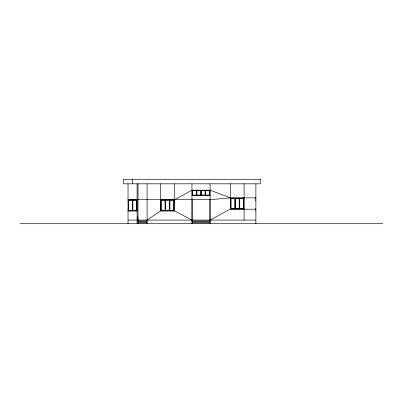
<?xml version="1.0" encoding="UTF-8"?>
<svg xmlns="http://www.w3.org/2000/svg" width="403" height="403" viewBox="0 0 403 403"><rect width="100%" height="100%" fill="white"/><g stroke="black" fill="none" stroke-linecap="round" stroke-linejoin="round"><path stroke-width="0.6" d="M132.295 200.231L132.567 199.959L132.839 200.231L132.839 210.477L132.567 210.749L132.295 210.477L132.295 200.231L128.577 200.231L128.033 199.686L210.094 199.686L230.496 197.873L255.885 197.873M128.577 200.231L128.577 210.477L128.033 211.021L137.101 211.021L136.557 210.477L136.557 200.231L137.101 199.686M244.097 197.873L243.548 198.417L239.75 198.417L239.473 198.145L239.196 198.417L235.397 198.417L235.12 198.145L234.843 198.417L231.045 198.417L230.496 197.873L210.094 190.166L209.54 190.71L205.706 190.71L205.424 190.438L205.142 190.71L201.309 190.71L201.026 190.438L200.744 190.71L196.911 190.71L196.629 190.438L196.347 190.71L192.513 190.71L191.959 190.166L173.728 200.231L169.93 200.231L169.653 199.959L169.376 200.231L165.578 200.231L165.301 199.959L165.023 200.231L161.225 200.231L160.676 199.686M191.959 220.088L173.728 210.477L169.93 210.477L169.653 210.749L169.376 210.477L165.578 210.477L165.301 210.749L165.023 210.477L161.225 210.477L147.075 220.088M244.097 209.207L243.548 208.663L239.75 208.663L239.473 208.935L239.196 208.663L235.397 208.663L235.12 208.935L234.843 208.663L231.045 208.663L210.094 220.088M192.513 195.062L191.959 195.606L210.094 195.606L209.54 195.062L205.706 195.062L205.424 195.334L205.142 195.062L201.309 195.062L201.026 195.334L200.744 195.062L196.911 195.062L196.629 195.334L196.347 195.062L192.513 195.062L192.513 190.71M191.959 190.166L210.094 190.166M255.613 198.145L255.885 198.145M255.613 198.417L255.885 198.417M128.033 199.959L136.829 199.959L136.829 210.749L128.033 210.749M255.613 199.959L255.885 199.959M128.033 200.231L128.305 200.231M132.839 200.231L136.557 200.231M255.613 200.231L255.885 200.231M255.613 208.663L255.885 208.663M255.613 208.935L255.885 208.935M255.885 209.207L230.496 209.207L230.496 183.818M128.033 210.477L128.305 210.477M128.577 210.477L132.295 210.477M132.839 210.477L136.557 210.477M255.613 210.477L255.885 210.477M255.613 210.749L255.885 210.749M128.033 220.088L255.885 220.088M138.007 220.995L147.075 220.995M191.959 220.995L210.094 220.995M138.007 221.902L147.075 221.902M191.959 221.902L210.094 221.902M138.007 222.809L147.075 222.809M191.959 222.809L210.094 222.809M20.15 223.715L382.85 223.715M137.645 216.461L138.007 220.088M255.885 183.818L255.885 223.715M244.097 183.818L244.097 220.088M243.548 198.417L243.548 208.663M239.75 198.417L239.75 208.663M239.473 198.145L239.473 208.935M239.196 198.417L239.196 208.663M235.397 198.417L235.397 208.663M235.12 198.145L235.12 208.935M234.843 198.417L234.843 208.663M231.045 198.417L231.045 208.663M210.094 183.818L210.094 223.715M209.908 199.686L209.908 220.088M209.54 190.71L209.54 195.062M205.706 190.71L205.706 195.062M205.424 190.438L205.424 195.334M205.142 190.71L205.142 195.062M201.309 190.71L201.309 195.062M201.026 190.438L201.026 195.334M200.744 190.71L200.744 195.062M196.911 190.71L196.911 195.062M196.629 190.438L196.629 195.334M196.347 190.71L196.347 195.062M192.145 199.686L192.145 220.088M191.959 183.818L191.959 223.715M174.277 183.818L174.277 211.021L160.676 211.021L160.676 183.818M173.728 200.231L173.728 210.477M169.93 200.231L169.93 210.477M169.653 199.959L169.653 210.749M169.376 200.231L169.376 210.477M165.578 200.231L165.578 210.477M165.301 199.959L165.301 210.749M165.023 200.231L165.023 210.477M161.225 200.231L161.225 210.477M147.075 183.818L147.075 223.715M138.007 183.818L138.007 223.715M137.101 183.818L137.101 223.715M132.567 179.285L132.567 183.818M132.567 199.959L132.567 210.749M128.94 199.686L128.94 199.959M128.305 199.959L128.305 210.749M128.033 183.818L128.033 223.715M260.419 179.285L123.499 179.285L123.499 183.818L260.419 183.818L260.419 179.285M209.822 190.438L192.231 190.438L192.231 195.334L209.822 195.334L209.822 190.438M243.825 198.145L230.768 198.145L230.768 208.935L243.825 208.935L243.825 198.145M174.005 199.959L160.948 199.959L160.948 210.749L174.005 210.749L174.005 199.959"/></g></svg>
